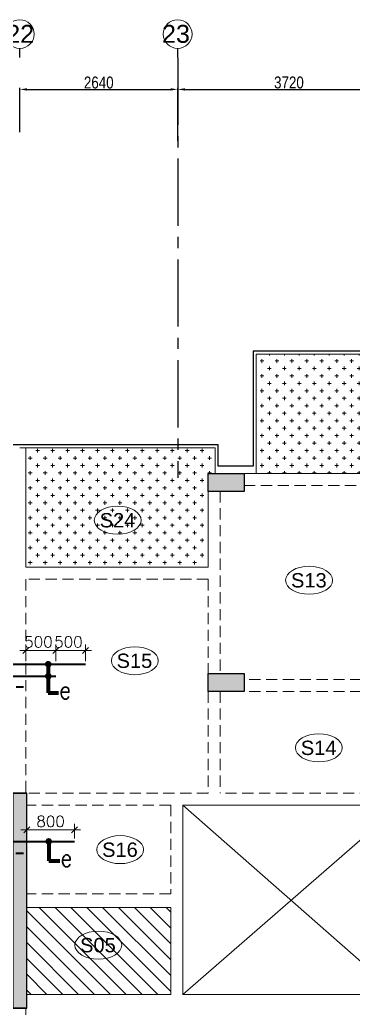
# Model space of a CAD drawing. Header units: millimetres. Extents: x 1255966 to 1543012, y 318612 to 465611.
# Drawn here: x 1296592 to 1302167, y 353858 to 370403 of the extents above; entities that cross this region are included whole.
import ezdxf
from ezdxf.enums import TextEntityAlignment as Align

# ---------------------------------------------------------------- set-up
doc = ezdxf.new("R2010")
doc.units = ezdxf.units.MM
doc.header["$LTSCALE"] = 500
doc.header["$MEASUREMENT"] = 0
doc.header["$PDMODE"] = 34
for name, pattern in [('CONTINOUS', [0]), ('DASHED2', [0.375, 0.25, -0.125]), ('HIDDEN', [0.375, 0.25, -0.125]), ('PHANTOM2', [1.25, 0.625, -0.125, 0.125, -0.125, 0.125, -0.125]), ('Site$0$CENTER2', [1.125, 0.75, -0.125, 0.125, -0.125])]:
    doc.linetypes.add(name, pattern=pattern)
doc.layers.get('Defpoints').update_dxf_attribs({"lineweight": 0})
for name, color, linetype, lineweight in [('ARROW', 1, 'Continuous', 0), ('CALL', 1, 'Continuous', 18), ('CUT OUT', 1, 'Continuous', 13), ('GRID NO.', 7, 'Continuous', 20), ('HATCH', 1, 'Continuous', 5), ('ST-DIM', 1, 'PHANTOM2', 15), ('STC AROW', 211, 'Continuous', 9), ('STC REINF.BOTTOM', 7, 'Continuous', 35), ('TEXT 01', 3, 'Continuous', 15), ('TOWER AREA BEAM..', 3, 'Continuous', 20), ('TOWER COL HATCH', 253, 'Continuous', 20)]:
    doc.layers.add(name, color=color, linetype=linetype, lineweight=lineweight)
for name, color, linetype in [('GLASS', 5, 'Continuous'), ('GRID', 7, 'Continuous'), ('GRID DIM', 7, 'Continuous'), ('S-FRAMING PLAN', 4, 'Continuous'), ('S-T', 3, 'Continuous'), ('TOWER AREA COLUMN.', 6, 'Continuous')]:
    doc.layers.add(name, color=color, linetype=linetype)
doc.layers.add('PROJECTION', color=7, linetype='HIDDEN', true_color=0xff4000)
doc.styles.add('ABHI', font='arial.ttf')
doc.styles.add('D50', font='arial.ttf', dxfattribs={"width": 0.8})
doc.styles.add('ROMANCE', font='romans.shx')
doc.styles.add('S-T', font='romans.shx')
doc.dimstyles.new('GRID DIM', dxfattribs={"dimtxt": 250, "dimasz": 100, "dimexe": 75, "dimexo": 0, "dimgap": 50, "dimtad": 1, "dimdec": 0, "dimzin": 0, "dimdsep": 46, "dimtxsty": 'ROMANCE', "dimblk": 'ARCHTICK', "dimcen": 0, "dimdle": 0.5, "dimclrd": 8, "dimclre": 8, "dimclrt": 3, "dimadec": 0, "dimazin": 0, "dimtfac": 1, "dimtdec": 0, "dimtmove": 0, "dimatfit": 3, "dimldrblk": 'DOT', "dimfxl": 200, "dimtolj": 1, "dimtzin": 0, "dimlwd": -1, "dimlwe": -1, "dimarcsym": 2})
doc.dimstyles.new('INNER DIM', dxfattribs={"dimtxt": 200, "dimasz": 120, "dimexe": 25, "dimexo": 25, "dimgap": 12, "dimtad": 1, "dimdec": 0, "dimrnd": 5, "dimzin": 0, "dimdsep": 46, "dimtxsty": 'D50', "dimcen": 0.09, "dimdle": 25, "dimclrt": 6, "dimadec": 0, "dimazin": 0, "dimtfac": 1, "dimtdec": 0, "dimtofl": 0, "dimtmove": 1, "dimatfit": 3, "dimfxl": 75, "dimtolj": 1, "dimtzin": 0, "dimarcsym": 0})
pattern_1 = [(90, (-1381890.62, -304839.69), (-125, 125), [62.5, -187.5]), (180, (-1381859.37, -304808.44), (-125, -125), [62.5, -187.5])]

# ---------------------------------------------------------------- blocks, each defined once
blk = doc.blocks.new('GRID MARK')
at = {"layer": 'GRID NO.', "const_width": 50}
blk.add_lwpolyline([(0, -541), (0, -891)], dxfattribs=at)
at = {"layer": 'GRID NO.'}
blk.add_circle((0, 0), 541, dxfattribs=at)
at = {"layer": 'GRID NO.', "style": 'D50', "width": 0.8}
blk.add_attdef('Y1', text='', height=500, dxfattribs=at).set_placement((-33, -267), align=Align.CENTER)
blk = doc.blocks.new('*D144')
at = {"layer": 'Defpoints', "color": 0, "linetype": 'Continuous', "transparency": 16777216}
for p in [(1299232, 369237), (1296592, 368496), (1299232, 368354)]:
    blk.add_point(p, dxfattribs=at)
at = {"layer": 'GRID DIM', "color": 0, "linetype": 'Continuous', "lineweight": -2, "transparency": 16777216}
for p, q in [((1296592, 368521), (1296592, 369262)), ((1299232, 368379), (1299232, 369262))]:
    blk.add_line(p, q, dxfattribs=at)
at = {"layer": 'GRID DIM', "linetype": 'Continuous', "lineweight": -2, "transparency": 16777216}
blk.add_line((1296712, 369237), (1299112, 369237), dxfattribs=at)
at = {"layer": 'GRID DIM', "linetype": 'Continuous', "transparency": 16777216}
for points in [[(1296712, 369257), (1296712, 369217), (1296592, 369237)], [(1299112, 369257), (1299112, 369217), (1299232, 369237)]]:
    blk.add_solid(points, dxfattribs=at)
at = {"layer": 'GRID DIM', "linetype": 'Continuous', "transparency": 16777216, "insert": (1297912, 369351), "char_height": 200, "attachment_point": 5, "style": 'D50'}
blk.add_mtext('\\A1;2640', dxfattribs=at)
blk = doc.blocks.new('*D145')
at = {"layer": 'Defpoints', "color": 0, "linetype": 'Continuous', "transparency": 16777216}
for p in [(1302952, 369237), (1299232, 368354), (1302952, 368354)]:
    blk.add_point(p, dxfattribs=at)
at = {"layer": 'GRID DIM', "color": 0, "linetype": 'Continuous', "lineweight": -2, "transparency": 16777216}
for p, q in [((1299232, 368379), (1299232, 369262)), ((1302952, 368379), (1302952, 369262))]:
    blk.add_line(p, q, dxfattribs=at)
at = {"layer": 'GRID DIM', "linetype": 'Continuous', "lineweight": -2, "transparency": 16777216}
blk.add_line((1299352, 369237), (1302832, 369237), dxfattribs=at)
at = {"layer": 'GRID DIM', "linetype": 'Continuous', "transparency": 16777216}
for points in [[(1299352, 369257), (1299352, 369217), (1299232, 369237)], [(1302832, 369257), (1302832, 369217), (1302952, 369237)]]:
    blk.add_solid(points, dxfattribs=at)
at = {"layer": 'GRID DIM', "linetype": 'Continuous', "transparency": 16777216, "insert": (1301092, 369352), "char_height": 200, "attachment_point": 5, "style": 'D50'}
blk.add_mtext('\\A1;3720', dxfattribs=at)
blk = doc.blocks.new('_Oblique')
at = {"color": 0, "linetype": 'ByBlock', "lineweight": -2}
blk.add_line((-0.5, -0.5), (0.5, 0.5), dxfattribs=at)
blk = doc.blocks.new('*D307')
at = {"layer": 'Defpoints', "color": 0, "linetype": 'ByBlock', "transparency": 16777216}
for p in [(1297192, 359846), (1296692, 359615, 0), (1297192, 359615, 0)]:
    blk.add_point(p, dxfattribs=at)
at = {"layer": 'ST-DIM', "color": 1, "linetype": 'CONTINOUS', "transparency": 16777216}
for p, q in [((1296692, 359665), (1296692, 359946)), ((1297192, 359665), (1297192, 359946)), ((1296592, 359846), (1297292, 359846))]:
    blk.add_line(p, q, dxfattribs=at)
at = {"layer": 'ST-DIM', "color": 1, "linetype": 'ByBlock', "transparency": 16777216, "xscale": 100, "yscale": 100, "zscale": 100, "rotation": 180}
blk.add_blockref('_Oblique', (1296692, 359846), dxfattribs=at)
at = {"layer": 'ST-DIM', "color": 1, "linetype": 'ByBlock', "transparency": 16777216, "xscale": 100, "yscale": 100, "zscale": 100}
blk.add_blockref('_Oblique', (1297192, 359846), dxfattribs=at)
at = {"layer": 'ST-DIM', "color": 3, "linetype": 'ByBlock', "transparency": 16777216, "insert": (1296904, 359988), "char_height": 185, "attachment_point": 5, "style": 'ROMANCE'}
blk.add_mtext('\\A1;500', dxfattribs=at)
blk = doc.blocks.new('_Dot')
at = {"color": 0, "linetype": 'ByBlock', "lineweight": -2}
blk.add_line((-0.5, 0), (-1, 0), dxfattribs=at)
at = {"color": 0, "linetype": 'ByBlock', "const_width": 0.5}
blk.add_lwpolyline([(-0.25, 0, 1), (0.25, 0, 1)], format="xyb", close=True, dxfattribs=at)
blk = doc.blocks.new('*D308')
at = {"layer": 'Defpoints', "color": 0, "linetype": 'ByBlock', "transparency": 16777216}
for p in [(1297692, 359846), (1297192, 359615, 0), (1297692, 359615, 0)]:
    blk.add_point(p, dxfattribs=at)
at = {"layer": 'ST-DIM', "color": 1, "linetype": 'CONTINOUS', "transparency": 16777216}
for p, q in [((1297192, 359665), (1297192, 359946)), ((1297692, 359665), (1297692, 359946)), ((1297092, 359846), (1297792, 359846))]:
    blk.add_line(p, q, dxfattribs=at)
at = {"layer": 'ST-DIM', "color": 1, "linetype": 'ByBlock', "transparency": 16777216, "xscale": 100, "yscale": 100, "zscale": 100, "rotation": 180}
blk.add_blockref('_Oblique', (1297192, 359846), dxfattribs=at)
at = {"layer": 'ST-DIM', "color": 1, "linetype": 'ByBlock', "transparency": 16777216, "xscale": 100, "yscale": 100, "zscale": 100}
blk.add_blockref('_Oblique', (1297692, 359846), dxfattribs=at)
at = {"layer": 'ST-DIM', "color": 3, "linetype": 'ByBlock', "transparency": 16777216, "insert": (1297404, 359988), "char_height": 185, "attachment_point": 5, "style": 'ROMANCE'}
blk.add_mtext('\\A1;500', dxfattribs=at)
blk = doc.blocks.new('_ArchTick')
at = {"color": 0, "linetype": 'ByBlock', "const_width": 0.15}
blk.add_lwpolyline([(-0.5, -0.5), (0.5, 0.5)], dxfattribs=at)
blk = doc.blocks.new('*D258')
at = {"layer": 'Defpoints', "color": 0, "linetype": 'ByBlock', "transparency": 16777216}
for p in [(1297507, 356843), (1296707, 356650), (1297507, 356650)]:
    blk.add_point(p, dxfattribs=at)
at = {"layer": 'ST-DIM', "color": 1, "linetype": 'CONTINOUS', "transparency": 16777216}
for p, q in [((1296707, 356700), (1296707, 356943)), ((1297507, 356700), (1297507, 356943)), ((1296607, 356843), (1297607, 356843))]:
    blk.add_line(p, q, dxfattribs=at)
at = {"layer": 'ST-DIM', "color": 1, "linetype": 'ByBlock', "transparency": 16777216, "xscale": 100, "yscale": 100, "zscale": 100, "rotation": 180}
blk.add_blockref('_Oblique', (1296707, 356843), dxfattribs=at)
at = {"layer": 'ST-DIM', "color": 1, "linetype": 'ByBlock', "transparency": 16777216, "xscale": 100, "yscale": 100, "zscale": 100}
blk.add_blockref('_Oblique', (1297507, 356843), dxfattribs=at)
at = {"layer": 'ST-DIM', "color": 3, "linetype": 'ByBlock', "transparency": 16777216, "insert": (1297107, 356986), "char_height": 185, "attachment_point": 5, "style": 'ROMANCE'}
blk.add_mtext('\\A1;800', dxfattribs=at)
blk = doc.blocks.new('A$Ca8bcdc7a')
at = {"layer": 'HATCH', "ltscale": 10}
h = blk.add_hatch(dxfattribs=at)
h.set_pattern_fill('CROSS', color=1, scale=500, angle=90)
h.set_pattern_definition(pattern_1)
h.paths.add_polyline_path([(18030, 7280), (12925, 7280), (12925, 5660), (13140, 5660), (13140, 5280), (13690, 5280), (18030, 5280)])
h = blk.add_hatch(dxfattribs=at)
h.set_pattern_fill('CROSS', color=1, scale=500, angle=90)
h.set_pattern_definition(pattern_1)
h.paths.add_polyline_path([(21880, 5710), (18715, 5710), (18715, 5280), (18830, 5280), (18830, 3710), (21830, 3710), (21880, 3710)])
h = blk.add_hatch(dxfattribs=at)
h.set_pattern_fill('ANSI31', color=1, scale=1500)
h.set_pattern_definition([(45, (-1381890.62, -304839.69), (-132.582521, 132.582521), [])])
h.paths.add_polyline_path([(21865, -3440), (21865, -1985), (19455, -1985), (19455, -3440)])
at = {"layer": 'CUT OUT', "color": 1, "ltscale": 10}
for p, q in [((19255, -270), (15735, -3370)), ((15735, -370), (19255, -3440))]:
    blk.add_line(p, q, dxfattribs=at)
at = {"layer": 'S-FRAMING PLAN', "color": 3, "linetype": 'ByBlock', "lineweight": 20, "ltscale": 10}
for p, q in [((21880, 5710), (21880, 3710)), ((13540, 5280), (18230, 5280)), ((18830, 4980), (18830, 3710)), ((18830, 3710), (21880, 3710)), ((16105, -270), (19255, -270)), ((19255, -270), (19255, -3440)), ((19455, -1985), (21865, -1985)), ((19455, -1985), (19455, -3440)), ((16105, -3440), (19255, -3440)), ((19455, -3440), (21865, -3440))]:
    blk.add_line(p, q, dxfattribs=at)
for points in [[(12925, 5660), (12925, 7280), (18030, 7280), (18030, 5280)], [(21980, 5710), (18715, 5710), (18715, 5280)]]:
    blk.add_lwpolyline(points, dxfattribs=at)
at = {"layer": 'TOWER AREA BEAM..', "color": 3, "linetype": 'HIDDEN', "ltscale": 1.5}
for p, q in [((18230, 5080), (15705, 5080)), ((18630, 4980), (18630, 1930)), ((18830, 3510), (21880, 3510)), ((18830, 3510), (18830, 1930)), ((21880, 3510), (21880, -70)), ((15705, 1830), (18230, 1830)), ((15705, 1630), (18230, 1630)), ((18630, 1630), (18630, -70)), ((18830, 1630), (18830, -70)), ((16105, -70), (18630, -70)), ((18830, -70), (21865, -70)), ((19455, -270), (19455, -1755)), ((19455, -270), (21865, -270)), ((19455, -1755), (21865, -1755)), ((21880, -7250), (21880, -3670))]:
    blk.add_line(p, q, dxfattribs=at)
blk = doc.blocks.new('3tgra')
at = {"layer": 'TOWER COL HATCH'}
h = blk.add_hatch(color=253, dxfattribs=at)
h.dxf.hatch_style = 1
h.paths.add_polyline_path([(1400721, 91122), (1400721, 91422), (1400121, 91422), (1400121, 91122)])
h = blk.add_hatch(color=253, dxfattribs=at)
h.dxf.hatch_style = 1
h.paths.add_polyline_path([(1400121, 88072), (1400121, 87772), (1400721, 87772), (1400721, 88072)])
h = blk.add_hatch(color=253, dxfattribs=at)
h.dxf.hatch_style = 1
h.paths.add_polyline_path([(1403986, 82472), (1403986, 86072), (1403756, 86072), (1403756, 82472)])
at = {"layer": 'TOWER AREA COLUMN.', "color": 4}
for points in [[(1400721, 91122), (1400721, 91422), (1400121, 91422), (1400121, 91122)], [(1400121, 88072), (1400121, 87772), (1400721, 87772), (1400721, 88072)], [(1403986, 82472), (1403986, 86072), (1403756, 86072), (1403756, 82472)]]:
    blk.add_lwpolyline(points, close=True, dxfattribs=at)

msp = doc.modelspace()

# ---------------------------------------------------------------- linework, layer by layer
at = {"layer": 'CALL', "color": 200, "linetype": 'Continuous', "ltscale": 10, "extrusion": (0, 0, -1)}
for centre in [(1298229, 362026.7, -1.8), (1301429.3, 361021.1), (1298515, 359674.1, 0), (1301592.3, 358216.8), (1298270.4, 356512.1), (1297904.2, 354914.1)]:
    msp.add_ellipse(centre, major_axis=(-392.2, 0), ratio=0.597584, dxfattribs=at)
at = {"layer": 'GRID', "color": 16, "linetype": 'Site$0$CENTER2', "ltscale": 3}
msp.add_lwpolyline([(1299231.6, 369767.3), (1299231.6, 362737.9)], dxfattribs=at)
at = {"layer": 'PROJECTION', "ltscale": 750}
msp.add_lwpolyline([(1305696.6, 364857.9), (1300491.6, 364857.9), (1300491.6, 362932.9), (1299906.6, 362932.9), (1299906.6, 363287.9), (1293276.6, 363287.9), (1293276.6, 362932.9), (1292691.6, 362932.9), (1292691.6, 364857.9), (1287486.6, 364857.9), (1287486.6, 363237.9), (1282596.6, 363237.9)], dxfattribs=at)
at = {"layer": 'STC AROW', "color": 4, "ltscale": 10}
msp.add_line((1295676.6, 356649.9), (1297506.6, 356649.9), dxfattribs=at)
at = {"layer": 'STC REINF.BOTTOM', "color": 4, "linetype": 'Continuous'}
for p, q in [((1295491.6, 359615.4, 0), (1297691.6, 359615.4, 0)), ((1295991.6, 359415.4, 0), (1297191.6, 359415.4, 0)), ((1295676.6, 356649.9), (1297506.6, 356649.9))]:
    msp.add_line(p, q, dxfattribs=at)
at = {"layer": 'STC REINF.BOTTOM', "color": 4, "linetype": 'DASHED2'}
for p, q in [((1296655.8, 359231.8, 0), (1293338.6, 359231.8, 0)), ((1296652.2, 356445.1, 0), (1293905.4, 356445.1))]:
    msp.add_line(p, q, dxfattribs=at)

# ---------------------------------------------------------------- block references
at = {"layer": 'CUT OUT', "color": 4}
msp.add_blockref('3tgra', (-107279, 271386.2), dxfattribs=at)
at = {"layer": 'CUT OUT', "color": 4, "xscale": -1}
msp.add_blockref('3tgra', (2700462.2, 271386.2), dxfattribs=at)
at = {"layer": 'GLASS', "color": 4, "ltscale": 10, "xscale": -1}
msp.add_blockref('A$Ca8bcdc7a', (1318571.6, 357527.7), dxfattribs=at)
at = {"layer": 'GRID NO.'}
ref = msp.add_blockref('GRID MARK', (1296591.6, 370162.6), dxfattribs=dict(at, xscale=-0.4435200000032785, yscale=0.4435200000032785, zscale=0.4435200000032785))
ref.add_attrib('Y1', '22', dxfattribs={"height": 300, "style": 'D50'}).set_placement((1296598.3, 370017), align=Align.CENTER)
ref = msp.add_blockref('GRID MARK', (1299231.6, 370162.6), dxfattribs=dict(at, xscale=-0.4435200000032785, yscale=0.4435200000032785, zscale=0.4435200000032785))
ref.add_attrib('Y1', '23', dxfattribs={"height": 300, "style": 'D50'}).set_placement((1299203.3, 370017), align=Align.CENTER)

# ---------------------------------------------------------------- texts
at = {"layer": 'S-T', "color": 2, "linetype": 'Continuous', "ltscale": 10, "style": 'S-T', "width": 0.85}
for p in [(1297250.5, 359032.3), (1297271.2, 356224)]:
    msp.add_text('e', height=300, dxfattribs=at).set_placement(p)
at = {"layer": 'TEXT 01', "color": 2, "linetype": 'Continuous', "style": 'ABHI'}
for s, p in [('S24', (1297927.4, 361906.1, -1.8)), ('S13', (1301126.7, 360900.5, 0)), ('S15', (1298210.6, 359553.5, 0)), ('S14', (1301290.7, 358096.2, 0)), ('S16', (1297967.9, 356391.5, 0)), ('S05', (1297599.8, 354793.6, 0))]:
    msp.add_text(s, height=240, dxfattribs=at).set_placement(p)

# ---------------------------------------------------------------- dimensions: what is measured, and where the dimension line sits
at = {"layer": 'GRID DIM', "color": 0, "linetype": 'Continuous'}
for base, p1, p2, picture, middle in [((1299231.6, 369237.4), (1296591.6, 368495.6), (1299231.6, 368353.8), '*D144', (1297911.6, 369351.5)), ((1302951.6, 369237.4), (1299231.6, 368353.8), (1302951.6, 368353.8), '*D145', (1301091.6, 369351.6))]:
    dim = msp.add_linear_dim(base=base, p1=p1, p2=p2, dimstyle='INNER DIM', override={"dimclrd": 256, "dimclrt": 256}, dxfattribs=at)
    dim.commit()
    dim.dimension.update_dxf_attribs({"geometry": picture, "text_midpoint": middle})
at = {"layer": 'ST-DIM', "linetype": 'ByBlock'}
for base, p1, p2, picture, middle in [((1297191.6, 359845.9), (1296691.6, 359615.4, 0), (1297191.6, 359615.4, 0), '*D307', (1296903.7, 359845.9)), ((1297691.6, 359845.9), (1297191.6, 359615.4, 0), (1297691.6, 359615.4, 0), '*D308', (1297403.7, 359845.9))]:
    dim = msp.add_linear_dim(base=base, p1=p1, p2=p2, angle=180, dimstyle='GRID DIM', override={"dimtxt": 185, "dimexe": 100, "dimexo": 50, "dimblk1": 'Oblique', "dimblk2": 'Oblique', "dimsah": 1, "dimdle": 100, "dimclrd": 1, "dimclre": 1}, dxfattribs=at)
    dim.commit()
    dim.dimension.update_dxf_attribs({"geometry": picture, "text_midpoint": middle, "dimtype": 160})
dim = msp.add_linear_dim(base=(1297506.6, 356843.1), p1=(1296706.6, 356649.9), p2=(1297506.6, 356649.9), dimstyle='GRID DIM', override={"dimtxt": 185, "dimexe": 100, "dimexo": 50, "dimblk1": 'Oblique', "dimblk2": 'Oblique', "dimsah": 1, "dimdle": 100, "dimclrd": 1, "dimclre": 1}, dxfattribs=at)
dim.commit()
dim.dimension.update_dxf_attribs({"geometry": '*D258', "text_midpoint": (1297106.6, 356843.1), "dimtype": 160})

# ---------------------------------------------------------------- leaders
at = {"layer": 'ARROW', "linetype": 'ByBlock'}
for points in [[(1297067.6, 359615.4, 0), (1297067.6, 359138, 0), (1297240.3, 359138, 0)], [(1297067.6, 359415.4, 0), (1297067.6, 359138, 0), (1297240.3, 359138, 0)], [(1297075.5, 356649.9, 0), (1297075.5, 356323.6, 0), (1297261.2, 356323.6, 0)]]:
    msp.add_leader(points, dimstyle='GRID DIM', override={"dimasz": 110, "dimtad": 0, "dimclrd": 1, "dimlwd": 65534}, dxfattribs=at)

doc.saveas('drawing.dxf')
